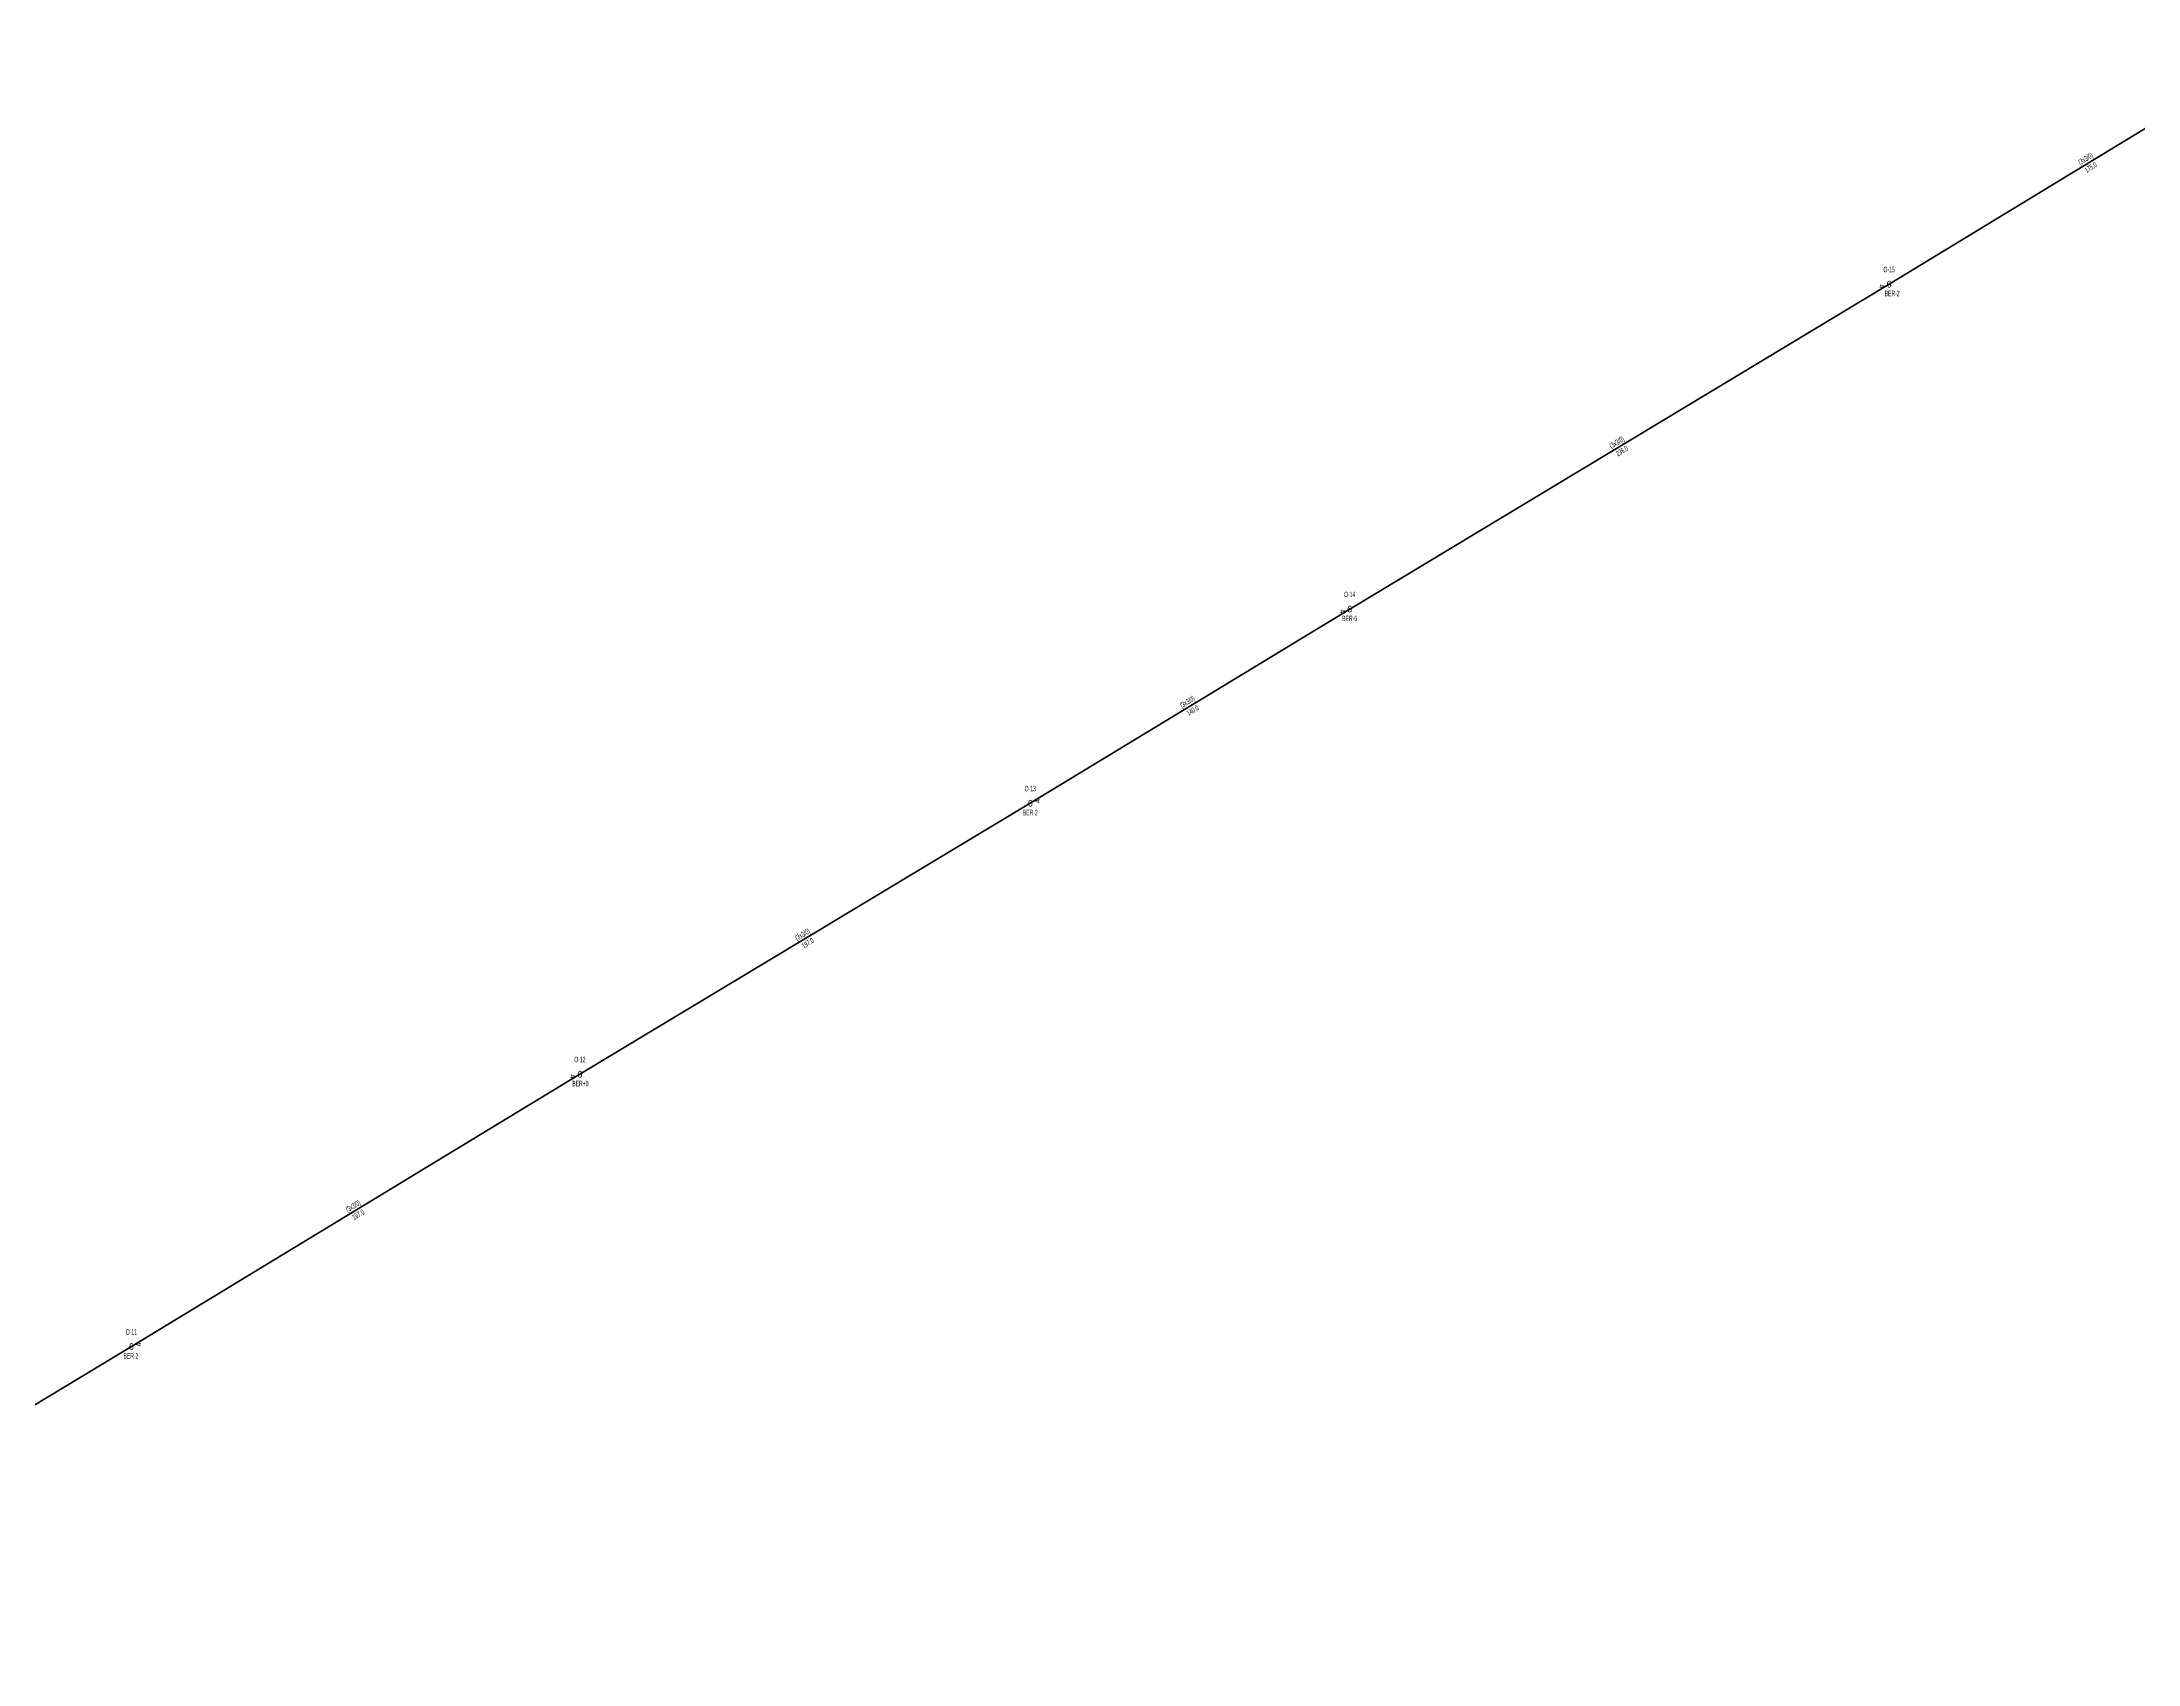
# Model space of a CAD drawing. Header units: millimetres. Extents: x 542876 to 548433, y 4216806 to 4221056.
# Drawn here: x 544438 to 545224, y 4217748 to 4218356 of the extents above; entities that cross this region are included whole.
import ezdxf
from ezdxf.enums import TextEntityAlignment as Align

# ---------------------------------------------------------------- set-up
doc = ezdxf.new("R2010")
doc.units = ezdxf.units.MM
doc.layers.add('DIREK_ENH_MEVCUT', color=6, linetype='Continuous', lineweight=25)
doc.layers.add('HAT_ENH_HAVAI_MEVCUT', color=6, linetype='Continuous', lineweight=70)
doc.styles.add('Direk', font='B_CAD')
doc.styles.get("Standard").update_dxf_attribs({"font": 'Arial'})

msp = doc.modelspace()

# ---------------------------------------------------------------- linework, layer by layer
at = {"layer": 'HAT_ENH_HAVAI_MEVCUT'}
for p, q in [((545279.618782, 4218356.331324), (545130.4, 4218265.528)), ((545130.4, 4218265.528), (544928.205, 4218143.747)), ((544928.205, 4218143.747), (544808.497, 4218070.97)), ((544808.497, 4218070.97), (544639.671, 4217969.391)), ((544639.671, 4217969.391), (544471.573, 4217867.314)), ((544471.573, 4217867.314), (544274.397, 4217748.284))]:
    msp.add_line(p, q, dxfattribs=at)

# ---------------------------------------------------------------- texts
at = {"layer": 'DIREK_ENH_MEVCUT', "width": 0.53}
for s, p in [('O-15', (545130.4, 4218271.028)), ('BER-2', (545131.538392, 4218262.028)), ('O-14', (544928.205, 4218149.247)), ('BER-6', (544928.205, 4218140.247)), ('O-13', (544808.497, 4218076.47)), ('BER-2', (544808.497, 4218067.47)), ('O-12', (544639.671, 4217974.891)), ('BER+0', (544639.861439, 4217965.891)), ('O-11', (544471.573, 4217872.814)), ('BER-2', (544471.382561, 4217863.814))]:
    msp.add_text(s, height=2.05, dxfattribs=at).set_placement(p, align=Align.MIDDLE_CENTER)
at = {"layer": 'DIREK_ENH_MEVCUT', "color": 32, "style": 'Direk'}
for rotation, p in [(285.53017, (545127.702229, 4218264.778312)), (285.648847, (544925.508788, 4218142.991726)), (465.648847, (544811.193212, 4218071.725274)), (285.634046, (544636.974593, 4217968.636422)), (464.076821, (544474.288917, 4217867.995023))]:
    msp.add_text('4', height=2, rotation=rotation, dxfattribs=at).set_placement(p, align=Align.MIDDLE_CENTER)
at = {"layer": 'DIREK_ENH_MEVCUT', "style": 'Direk'}
for p in [(545130.4, 4218265.528), (544928.205, 4218143.747), (544808.497, 4218070.97), (544639.671, 4217969.391), (544471.573, 4217867.314)]:
    msp.add_text('6', height=2.5, dxfattribs=at).set_placement(p, align=Align.MIDDLE_CENTER)
at = {"layer": 'HAT_ENH_HAVAI_MEVCUT', "lineweight": 30, "width": 0.53}
for rotation, p in [(391.321548, (545204.567527, 4218311.655786, 272565.2)), (391.060337, (545028.863951, 4218205.365631, 272464.1025)), (391.297692, (544867.909438, 4218108.084808, 272404.2485)), (391.034424, (544723.64578, 4218020.908829, 272319.8355)), (391.26809, (544555.180813, 4217919.079036, 272235.7865))]:
    msp.add_text('(3x3/0)', height=2.05, rotation=rotation, dxfattribs=at).set_placement(p, align=Align.CENTER)
for s, rotation, p in [('175.0', 391.321548, (545205.451255, 4218310.203538, 272565.2)), ('236.0', 391.060337, (545029.741049, 4218203.909369, 272464.1025)), ('140.0', 391.297692, (544868.792562, 4218106.632192, 272404.2485)), ('197.0', 391.034424, (544724.52222, 4218019.452171, 272319.8355)), ('197.0', 391.26809, (544556.063187, 4217917.625964, 272235.7865))]:
    msp.add_text(s, height=2.05, rotation=rotation, dxfattribs=at).set_placement(p, align=Align.TOP_CENTER)

doc.saveas('drawing.dxf')
